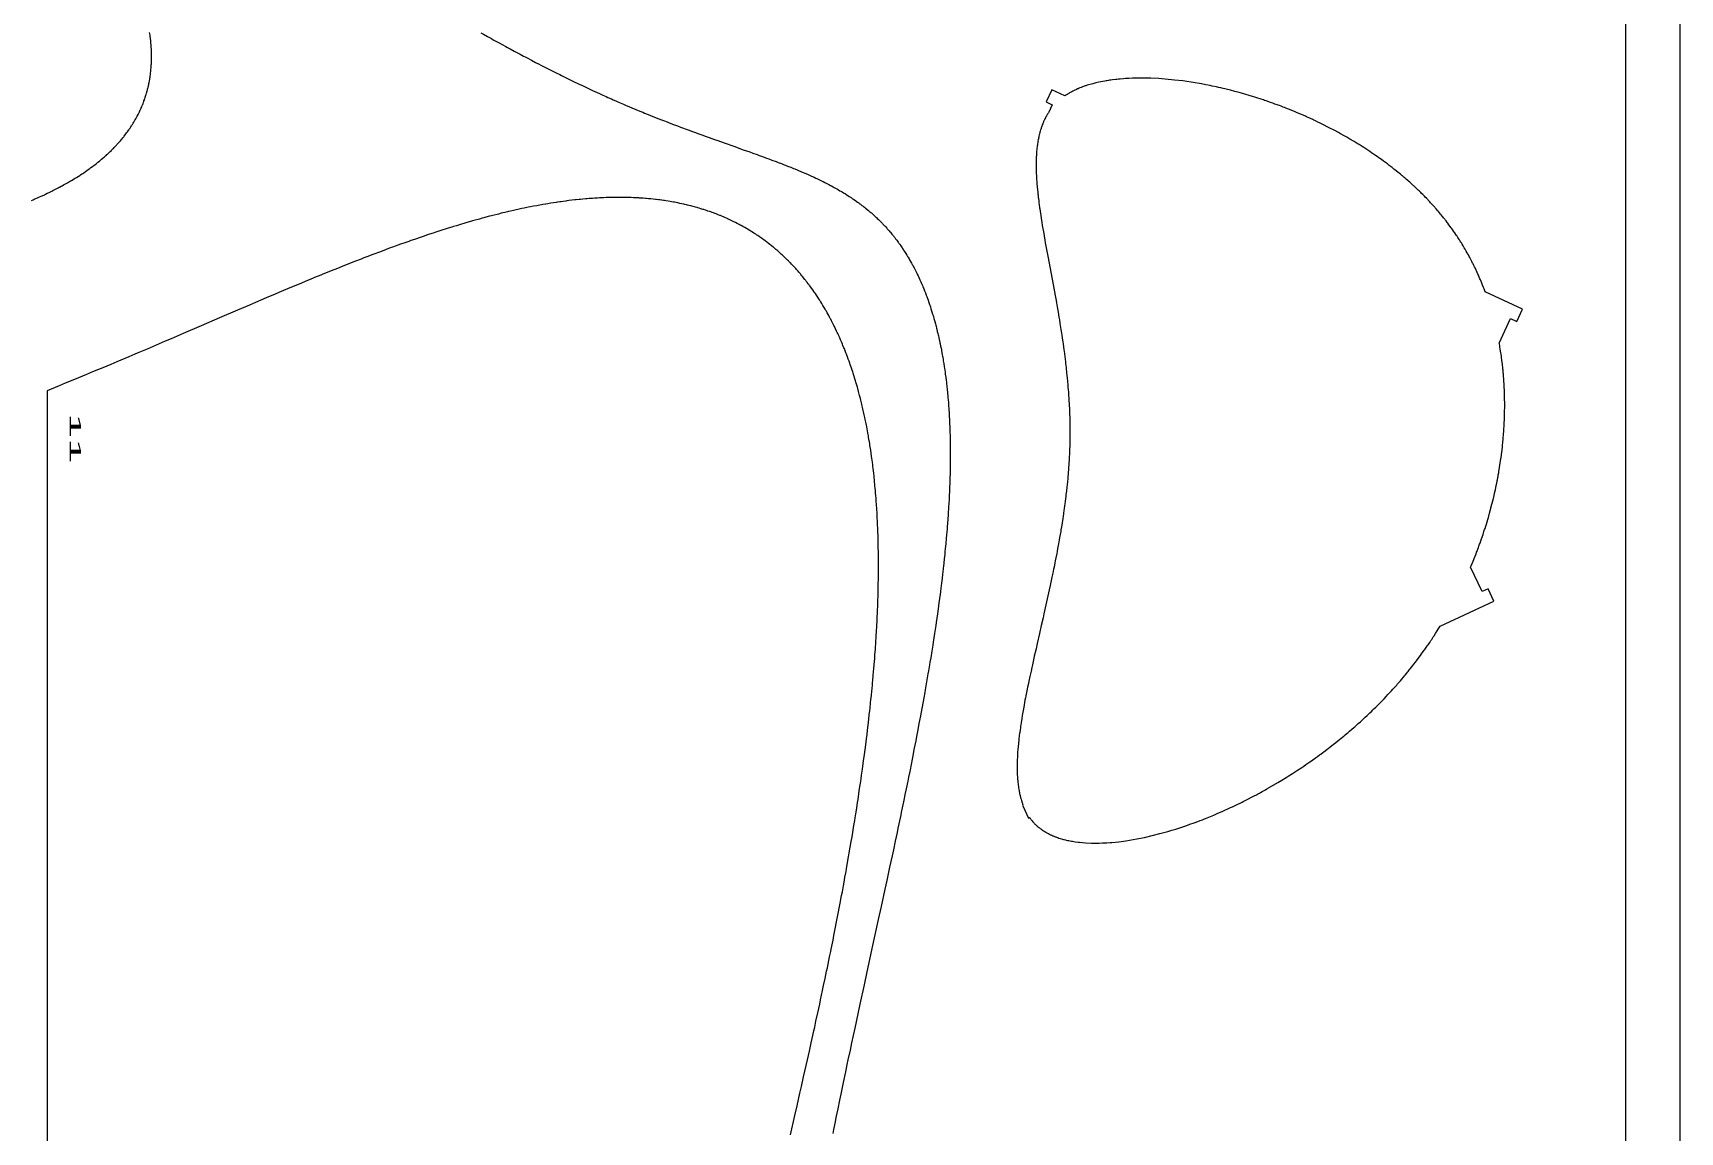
# Model space of a CAD drawing. Header units: metres. Extents: x 392 to 517, y -2 to 248.
# Drawn here: x 444.3 to 517.3, y 65.1 to 113.8 of the extents above; entities that cross this region are included whole.
import ezdxf

# ---------------------------------------------------------------- set-up
doc = ezdxf.new("R2010")
doc.units = ezdxf.units.M
doc.header["$MEASUREMENT"] = 0
doc.layers.add('1', color=7, linetype='Continuous', lineweight=0)
doc.styles.add('Style-ENGINEERING', font='ENGINEERING.shx')

msp = doc.modelspace()

# ---------------------------------------------------------------- linework, layer by layer
at = {"flags": 128}
for points in [[(517.347254, -2.443354), (517.347254, 247.556646), (392.347254, 247.556646), (392.347254, -2.443354), (517.347254, -2.443354)], [(514.944788, 41.803767), (514.93824, 125.144172)], [(444.214327, 106.385251), (444.293292, 106.418874), (444.332728, 106.435834), (444.437735, 106.481553), (444.490152, 106.504686), (444.568668, 106.539732), (444.64705, 106.575203), (444.686189, 106.593099), (444.790392, 106.64136), (444.8424, 106.665788), (444.920291, 106.702809), (444.998035, 106.740293), (445.036852, 106.759211), (445.118673, 106.799544), (445.15952, 106.819913), (445.220708, 106.850725), (445.312302, 106.897535), (445.403666, 106.94507), (445.44926, 106.969116), (445.46005, 106.974838), (445.540835, 107.018079), (445.581091, 107.039892), (445.641302, 107.072856), (445.731222, 107.122858), (445.820658, 107.173541), (445.865191, 107.199143), (445.953883, 107.250873), (445.99804, 107.277005), (446.064033, 107.316543), (446.129607, 107.356416), (446.162283, 107.376508), (446.211157, 107.406844), (446.284148, 107.452798), (446.35675, 107.499301), (446.392902, 107.522761), (446.456926, 107.564817), (446.488818, 107.586014), (446.536504, 107.618025), (446.607685, 107.666529), (446.678443, 107.715631), (446.713661, 107.740408), (446.776001, 107.784837), (446.80704, 107.807236), (446.853433, 107.841068), (446.922644, 107.892349), (446.991393, 107.944281), (447.025591, 107.970496), (447.086094, 108.017513), (447.116202, 108.041224), (447.161183, 108.077046), (447.228239, 108.131363), (447.29479, 108.186393), (447.327872, 108.21418), (447.386361, 108.264036), (447.415448, 108.289185), (447.458878, 108.327191), (447.502066, 108.36554), (447.523568, 108.384844), (447.566384, 108.423716), (447.587697, 108.443285), (447.619548, 108.472807), (447.661791, 108.512487), (447.682815, 108.532464), (447.714228, 108.562604), (447.761067, 108.608208), (447.769811, 108.616812), (447.823556, 108.670338), (447.850187, 108.697282), (447.889828, 108.737925), (447.9291, 108.778842), (447.948597, 108.799404), (447.987311, 108.840738), (448.006527, 108.86151), (448.035174, 108.892799), (448.073037, 108.934767), (448.091825, 108.955858), (448.119826, 108.987628), (448.161419, 109.035589), (448.194622, 109.074558), (448.211102, 109.094133), (448.235669, 109.12361), (448.272174, 109.168082), (448.308261, 109.212866), (448.326147, 109.235375), (448.3616, 109.280631), (448.379166, 109.303379), (448.405315, 109.337649), (448.435991, 109.378501), (448.451201, 109.399022), (448.473853, 109.429926), (448.507465, 109.476553), (448.540634, 109.523511), (448.557051, 109.547115), (448.589548, 109.594573), (448.605627, 109.618429), (448.629532, 109.654372), (448.659267, 109.699906), (448.673981, 109.722788), (448.695857, 109.757255), (448.728232, 109.809284), (448.760074, 109.86171), (448.775794, 109.888072), (448.806829, 109.9411), (448.822141, 109.967766), (448.844854, 110.007956), (448.874654, 110.061904), (448.889345, 110.089033), (448.91112, 110.129922), (448.943187, 110.191698), (448.948771, 110.202655), (448.975687, 110.256343), (448.993273, 110.29224), (449.004838, 110.316218), (449.027589, 110.364286), (449.04432, 110.400435), (449.055316, 110.424581), (449.07693, 110.472985), (449.087548, 110.497242), (449.108407, 110.545868), (449.128765, 110.594642), (449.142058, 110.62724), (449.150796, 110.649008), (449.167977, 110.692632), (449.187258, 110.742968), (449.199822, 110.77661), (449.20807, 110.799077), (449.224257, 110.8441), (449.236129, 110.877946), (449.243916, 110.900549), (449.259182, 110.945843), (449.266662, 110.968536), (449.281316, 111.014011), (449.295563, 111.059606), (449.304835, 111.090069), (449.322838, 111.151155), (449.332648, 111.18561), (449.339062, 111.208616), (449.351586, 111.254719), (449.357697, 111.277815), (449.369616, 111.324096), (449.381132, 111.370496), (449.388586, 111.401494), (449.40296, 111.46365), (449.408167, 111.487012), (449.41828, 111.533825), (449.427994, 111.580756), (449.434248, 111.612108), (449.446226, 111.674969), (449.454746, 111.722251), (449.460206, 111.753837), (449.470597, 111.817166), (449.475529, 111.848907), (449.484867, 111.912546), (449.493506, 111.97639), (449.498876, 112.019067), (449.502285, 112.04757), (449.508689, 112.104696), (449.50934, 112.110805), (449.512637, 112.142705), (449.518702, 112.206469), (449.524073, 112.270185), (449.527273, 112.312637), (449.529238, 112.340926), (449.532769, 112.397479), (449.535117, 112.440772), (449.536512, 112.469623), (449.538897, 112.527297), (449.539888, 112.556121), (449.541473, 112.613741), (449.542531, 112.671327), (449.542948, 112.709697), (449.543098, 112.73527), (449.543096, 112.786393), (449.542782, 112.829508), (449.542416, 112.858241), (449.541308, 112.915681), (449.540569, 112.944389), (449.538721, 113.00178), (449.536387, 113.059138), (449.534563, 113.097359), (449.53028, 113.173759), (449.527502, 113.216709), (449.525505, 113.245332), (449.525505, 113.245332), (449.521162, 113.302556), (449.518818, 113.331156), (449.513788, 113.388334), (449.508306, 113.445482), (449.504402, 113.483563), (449.496003, 113.559687), (449.490936, 113.602484), (449.487421, 113.631006), (449.480069, 113.688028), (449.476232, 113.716528), (449.468239, 113.773508), (449.459823, 113.830458)], [(464.153507, 113.82545), (464.269195, 113.760092), (464.442976, 113.662412), (464.617059, 113.565164), (464.704213, 113.516702), (464.878749, 113.420103), (464.966131, 113.371966), (465.097346, 113.299966), (465.253082, 113.21495), (465.331041, 113.172572), (465.448093, 113.109169), (465.623928, 113.014432), (465.800074, 112.92014), (465.888264, 112.873162), (466.04033, 112.792519), (466.116451, 112.752323), (466.230743, 112.692187), (466.402431, 112.602342), (466.574423, 112.51293), (466.660534, 112.468388), (466.685547, 112.455477), (466.843763, 112.374107), (466.922936, 112.333579), (467.041779, 112.272986), (467.22023, 112.182544), (467.398909, 112.092646), (467.488334, 112.047903), (467.647455, 111.968703), (467.727085, 111.929268), (467.846617, 111.870326), (468.026113, 111.782388), (468.205852, 111.695029), (468.295812, 111.651569), (468.455896, 111.574673), (468.536011, 111.536403), (468.656279, 111.479222), (468.836894, 111.393964), (469.01777, 111.309332), (469.108308, 111.267253), (469.309744, 111.174325), (469.410589, 111.128164), (469.562019, 111.059313), (469.713646, 110.990935), (469.789535, 110.956927), (469.941467, 110.889278), (470.017511, 110.855639), (470.131674, 110.805417), (470.20023, 110.775421), (470.337469, 110.715735), (470.474878, 110.656457), (470.566577, 110.617163), (470.750199, 110.539108), (470.842121, 110.500345), (471.026182, 110.423342), (471.21053, 110.347026), (471.333586, 110.296525), (471.415692, 110.263023), (471.580068, 110.19641), (471.672624, 110.159167), (471.857937, 110.085162), (472.043511, 110.011784), (472.167369, 109.963206), (472.250004, 109.930968), (472.415417, 109.866842), (472.508546, 109.830971), (472.69498, 109.759651), (472.881638, 109.688871), (473.006198, 109.641972), (473.08929, 109.610831), (473.255593, 109.548836), (473.396032, 109.496816), (473.489716, 109.462277), (473.677219, 109.393517), (473.771034, 109.359289), (473.958781, 109.291116), (474.146671, 109.223286), (474.272003, 109.178239), (474.522819, 109.088505), (474.663979, 109.038213), (474.946426, 108.937933), (475.370278, 108.787947), (475.794107, 108.637906), (476.076497, 108.537488), (476.217604, 108.48707), (476.405626, 108.419559), (476.499574, 108.385656), (476.640407, 108.334586), (476.82799, 108.266035), (476.921687, 108.231534), (477.0621, 108.179469), (477.24904, 108.109392), (477.342379, 108.074041), (477.482205, 108.020583), (477.606297, 107.972596), (477.668268, 107.948424), (477.761125, 107.911931), (477.900173, 107.856626), (478.023514, 107.806858), (478.085089, 107.781746), (478.177324, 107.743776), (478.269399, 107.705428), (478.315375, 107.686107), (478.407197, 107.647159), (478.453042, 107.627527), (478.521724, 107.597877), (478.643561, 107.544539), (478.704348, 107.517558), (478.795357, 107.47668), (478.886153, 107.435295), (478.931468, 107.414406), (479.011888, 107.376938), (479.052029, 107.358041), (479.112152, 107.329484), (479.202131, 107.286162), (479.202131, 107.286162), (479.291856, 107.242238), (479.336621, 107.220043), (479.409426, 107.183531), (479.44576, 107.165113), (479.500174, 107.137277), (479.581593, 107.095046), (479.662763, 107.052224), (479.703252, 107.030585), (479.784034, 106.986841), (479.824324, 106.964732), (479.884632, 106.931263), (479.971972, 106.88197), (480.01544, 106.857064), (480.080383, 106.819374), (480.145011, 106.781279), (480.177205, 106.762079), (480.24135, 106.723366), (480.2733, 106.703852), (480.321068, 106.674381), (480.396168, 106.627315), (480.433538, 106.603551), (480.489365, 106.567614), (480.544916, 106.531323), (480.572586, 106.513042), (480.627715, 106.47621), (480.655172, 106.457657), (480.696223, 106.429654), (480.768798, 106.379353), (480.804889, 106.353951), (480.858778, 106.31553), (480.912367, 106.276724), (480.939047, 106.257176), (480.992179, 106.217784), (481.018629, 106.19794), (481.058158, 106.167988), (481.10478, 106.132197), (481.127998, 106.114181), (481.162706, 106.087008), (481.214504, 106.045907), (481.26598, 106.004395), (481.291597, 105.983483), (481.342585, 105.941346), (481.367957, 105.92012), (481.405859, 105.888082), (481.450538, 105.849801), (481.472779, 105.830534), (481.506015, 105.801475), (481.55559, 105.757526), (481.604825, 105.713142), (481.629315, 105.690787), (481.678038, 105.645747), (481.70227, 105.623061), (481.738457, 105.588825), (481.79502, 105.534428), (481.823119, 105.506995), (481.865039, 105.465553), (481.906684, 105.423758), (481.927402, 105.402727), (481.968631, 105.360398), (481.989141, 105.3391), (482.019775, 105.306985), (482.060376, 105.263851), (482.080571, 105.242149), (482.110732, 105.209426), (482.155676, 105.15996), (482.160413, 105.154696), (482.18245, 105.130082), (482.226163, 105.080629), (482.2694, 105.030876), (482.29796, 104.997542), (482.316884, 104.975246), (482.354452, 104.93048), (482.386359, 104.891923), (482.40748, 104.866125), (482.449363, 104.814302), (482.470126, 104.788279), (482.511297, 104.73601), (482.551998, 104.683446), (482.578872, 104.64824), (482.596673, 104.624698), (482.632002, 104.577441), (482.661529, 104.53739), (482.68107, 104.510601), (482.719812, 104.456807), (482.739013, 104.429804), (482.777079, 104.375587), (482.814701, 104.32109), (482.839536, 104.284605), (482.855984, 104.260213), (482.888622, 104.211268), (482.90683, 104.183642), (482.942923, 104.128186), (482.978587, 104.072461), (483.002128, 104.035164), (483.048648, 103.960216), (483.083051, 103.903701), (483.105757, 103.86588), (483.150624, 103.789895), (483.172787, 103.751733), (483.216577, 103.675072), (483.25966, 103.597969), (483.287995, 103.546323), (483.306714, 103.511785), (483.343745, 103.442455), (483.366901, 103.398408), (483.38222, 103.368969), (483.412575, 103.309912), (483.427612, 103.280296), (483.457407, 103.220888), (483.486832, 103.161249), (483.506245, 103.121362), (483.544588, 103.041283), (483.561899, 103.004551), (483.596123, 102.930838), (483.629821, 102.856794), (483.651998, 102.807251), (483.666654, 102.774141), (483.695663, 102.707732), (483.709322, 102.67605), (483.736329, 102.612609), (483.762926, 102.549065), (483.780433, 102.506647), (483.814913, 102.421679), (483.833425, 102.37526), (483.869831, 102.282271), (483.905429, 102.189084), (483.928718, 102.12685), (483.944051, 102.085313), (483.974257, 102.002127), (483.990982, 101.95527), (484.023867, 101.861416), (484.056008, 101.767379), (484.077029, 101.704587), (484.090864, 101.662683), (484.118112, 101.578769), (484.133193, 101.531508), (484.162834, 101.436856), (484.191788, 101.342035), (484.210714, 101.278729), (484.223166, 101.236484), (484.247678, 101.151898), (484.261239, 101.104262), (484.287875, 101.008872), (484.313873, 100.913324), (484.330856, 100.84954), (484.342024, 100.80698), (484.363995, 100.721769), (484.376142, 100.673785), (484.399984, 100.577708), (484.42323, 100.481484), (484.438402, 100.417254), (484.448373, 100.3744), (484.467974, 100.288606), (484.484163, 100.216132), (484.494779, 100.167772), (484.515594, 100.07095), (484.525793, 100.022488), (484.545782, 99.925463), (484.56523, 99.828305), (484.577898, 99.76346), (484.586213, 99.720198), (484.602532, 99.633597), (484.6204, 99.53605), (484.632027, 99.470949), (484.639652, 99.427517), (484.654603, 99.34058), (484.665557, 99.275314), (484.686804, 99.144618), (484.707182, 99.013709), (484.720293, 98.92632), (484.728824, 98.868009), (484.745392, 98.751266), (484.754704, 98.683473), (484.772676, 98.547726), (484.789792, 98.411767), (484.800733, 98.321012), (484.807822, 98.260458), (484.82151, 98.139227), (484.824569, 98.11131), (484.83288, 98.033769), (484.838272, 97.982086), (484.848703, 97.878747), (484.853743, 97.827091), (484.863479, 97.723804), (484.872759, 97.620551), (484.878698, 97.551734), (484.889987, 97.414144), (484.901316, 97.26561), (484.908379, 97.166624), (484.912875, 97.100649), (484.92136, 96.968737), (484.927288, 96.869835), (484.931036, 96.803915), (484.938046, 96.672112), (484.941312, 96.606229), (484.947373, 96.474496), (484.952815, 96.34281), (484.956106, 96.255044), (484.956106, 96.255044), (484.958151, 96.196545), (484.961892, 96.079572), (484.964689, 95.980902), (484.966374, 95.915136), (484.969316, 95.783636), (484.970576, 95.717901), (484.972681, 95.586462), (484.974239, 95.455065), (484.974979, 95.367488), (484.975342, 95.309114), (484.975756, 95.192388), (484.975788, 95.093924), (484.97565, 95.028293), (484.974994, 94.897059), (484.97448, 94.831457), (484.973081, 94.700278), (484.971196, 94.569136), (484.969675, 94.481728), (484.966006, 94.306957), (484.963582, 94.208676), (484.961823, 94.143165), (484.957969, 94.01217), (484.955875, 93.946684), (484.951358, 93.815737), (484.946408, 93.684823), (484.942871, 93.597564), (484.935239, 93.423088), (484.930623, 93.324969), (484.927419, 93.259566), (484.920709, 93.128783), (484.909903, 92.932662), (484.902213, 92.801951), (484.896874, 92.714826), (484.885696, 92.540614), (484.87912, 92.44264), (484.865356, 92.24674), (484.850791, 92.050898), (484.840645, 91.92037), (484.833691, 91.833365), (484.819335, 91.659388), (484.811, 91.561546), (484.793781, 91.365901), (484.775842, 91.17031), (484.763493, 91.039946), (484.755088, 90.953048), (484.737877, 90.779284), (484.727962, 90.681559), (484.707639, 90.486145), (484.686669, 90.290779), (484.672338, 90.160562), (484.66263, 90.073761), (484.642852, 89.900187), (484.631517, 89.802568), (484.608402, 89.607361), (484.584707, 89.412198), (484.568594, 89.282113), (484.557714, 89.195399), (484.535627, 89.021997), (484.523014, 88.924472), (484.49739, 88.729452), (484.471244, 88.534471), (484.453528, 88.404505), (484.417432, 88.144621), (484.403671, 88.047182), (484.375791, 87.85233), (484.347442, 87.657512), (484.328287, 87.527653), (484.289379, 87.267978), (484.274587, 87.170615), (484.244681, 86.975913), (484.214354, 86.781242), (484.193907, 86.651479), (484.152477, 86.391992), (484.105039, 86.100131), (484.07294, 85.905591), (484.051336, 85.775914), (484.007649, 85.516594), (483.984879, 85.382901), (483.938855, 85.115549), (483.892203, 84.848245), (483.860764, 84.670067), (483.839658, 84.551293), (483.797105, 84.31377), (483.768572, 84.155901), (483.710946, 83.840271), (483.652599, 83.524778), (483.613316, 83.314523), (483.586962, 83.174385), (483.533868, 82.894183), (483.478208, 82.603304), (483.440815, 82.409439), (483.365375, 82.021835), (483.327341, 81.828093), (483.250674, 81.440724), (483.173248, 81.053501), (483.121232, 80.795428), (483.086387, 80.623411), (483.01631, 80.279453), (482.976675, 80.086017), (482.896964, 79.699231), (482.816697, 79.312551), (482.762898, 79.05482), (482.654662, 78.539479), (482.61387, 78.346266), (482.531979, 77.959897), (482.44971, 77.5736), (482.394671, 77.316106), (482.28418, 76.801197), (482.159303, 76.222035), (482.075768, 75.835981), (481.908158, 75.063976), (481.782104, 74.485039), (481.529542, 73.327252), (481.277022, 72.169456), (481.151013, 71.590511), (480.96489, 70.732706), (480.872156, 70.303742), (480.733563, 69.660197), (480.595688, 69.016516), (480.527056, 68.694616), (480.435898, 68.26535), (480.39048, 68.050686), (480.322566, 67.728649), (480.221203, 67.245496), (480.113808, 66.729995), (480.060409, 66.472186), (479.980709, 66.085398), (479.901507, 65.698514), (479.862102, 65.505035), (479.792385, 65.161008), (479.757692, 64.988962)], [(488.208057, 79.537724), (488.192438, 79.530441), (488.446009, 78.986656), (488.490497, 79.007401), (488.512784, 78.976343), (488.524115, 78.960974), (488.541344, 78.93812), (488.56772, 78.904289), (488.594735, 78.871003), (488.608485, 78.854565), (488.63647, 78.8221), (488.650706, 78.806074), (488.672368, 78.782293), (488.701825, 78.751071), (488.716801, 78.735668), (488.739578, 78.712826), (488.762729, 78.690299), (488.774446, 78.679154), (488.794969, 78.660033), (488.808807, 78.647418), (488.83686, 78.622503), (488.851073, 78.610204), (488.879871, 78.585921), (488.909163, 78.562057), (488.928963, 78.546381), (488.969214, 78.515587), (488.984531, 78.504231), (489.015527, 78.481831), (489.047002, 78.459849), (489.068251, 78.445425), (489.111382, 78.417132), (489.14428, 78.396396), (489.166473, 78.382802), (489.211479, 78.356165), (489.23429, 78.343122), (489.280527, 78.317586), (489.327575, 78.292781), (489.424078, 78.245358), (489.442527, 78.236791), (489.479755, 78.219961), (489.517424, 78.20354), (489.542779, 78.192818), (489.59407, 78.171917), (489.633042, 78.156715), (489.659261, 78.146805), (489.712268, 78.127525), (489.739054, 78.118153), (489.793185, 78.099949), (489.848056, 78.082459), (489.959995, 78.04962), (490.002717, 78.038038), (490.031421, 78.030539), (490.089364, 78.016071), (490.118599, 78.009102), (490.177595, 77.995694), (490.237284, 77.982991), (490.358715, 77.959691), (490.389495, 77.954304), (490.451557, 77.944053), (490.51428, 77.9345), (490.641686, 77.917478), (490.706354, 77.910007), (490.837585, 77.897135), (490.971296, 77.887014), (491.245937, 77.874973), (491.298475, 77.873926), (491.33368, 77.873439), (491.404516, 77.872974), (491.440145, 77.872994), (491.511822, 77.873539), (491.58405, 77.874756), (491.730135, 77.8792), (491.76699, 77.880729), (491.841095, 77.884285), (491.915721, 77.888507), (492.066505, 77.898938), (492.14265, 77.905145), (492.29641, 77.919532), (492.452084, 77.93654), (492.768948, 77.978368), (492.930027, 78.003162), (493.257199, 78.060448), (493.590682, 78.12791), (494.274793, 78.292957), (494.624526, 78.390337), (494.801115, 78.442697), (494.978779, 78.497485), (495.067996, 78.525786), (495.42727, 78.644999), (495.608253, 78.708189), (495.790058, 78.77375), (495.881251, 78.807416), (496.064185, 78.876511), (496.155911, 78.911936), (496.247801, 78.947945), (496.293805, 78.966168), (496.663142, 79.11716), (496.848589, 79.196109), (497.034481, 79.277344), (497.127577, 79.318814), (497.314031, 79.403453), (497.407375, 79.446618), (497.500789, 79.490345), (497.54752, 79.512418), (497.734581, 79.602109), (497.828181, 79.647789), (497.92182, 79.694023), (497.968651, 79.717348), (498.062333, 79.764412), (498.109182, 79.78815), (498.179463, 79.824015), (498.366903, 79.921162), (498.460622, 79.970554), (498.554332, 80.020489), (498.601182, 80.045661), (498.694864, 80.096409), (498.741696, 80.121986), (498.811929, 80.160603), (498.90554, 80.212564), (498.952331, 80.238745), (499.022494, 80.278268), (499.127684, 80.338116), (499.501016, 80.556348), (499.687186, 80.668626), (499.87295, 80.782995), (499.965663, 80.84096), (500.150714, 80.958441), (500.243039, 81.017954), (500.33522, 81.077981), (500.381255, 81.108186), (500.565, 81.230282), (500.656624, 81.292093), (500.748074, 81.354409), (500.793731, 81.385756), (500.884906, 81.448828), (500.930421, 81.480552), (500.998602, 81.528373), (501.179858, 81.65727), (501.270166, 81.722464), (501.360253, 81.788153), (501.405211, 81.821183), (501.494951, 81.887612), (501.539732, 81.921011), (501.606789, 81.971339), (501.695981, 82.038871), (501.740482, 82.07282), (501.807111, 82.123971), (501.906775, 82.20121), (502.083101, 82.340034), (502.170838, 82.410168), (502.258283, 82.48078), (502.301893, 82.516266), (502.388885, 82.587594), (502.432265, 82.623436), (502.497188, 82.677422), (502.583472, 82.749816), (502.626492, 82.78619), (502.690867, 82.840972), (502.787076, 82.923639), (502.872231, 82.997618), (502.914678, 83.034782), (502.978183, 83.090746), (503.07306, 83.175182), (503.167475, 83.260203), (503.214505, 83.302932), (503.380745, 83.456032), (503.463281, 83.533268), (503.545417, 83.610958), (503.586334, 83.649973), (503.667858, 83.728342), (503.708465, 83.767696), (503.769178, 83.826937), (503.849755, 83.906318), (503.889882, 83.946176), (503.949868, 84.006173), (504.039381, 84.096637), (504.118471, 84.17752), (504.157846, 84.218128), (504.216692, 84.279245), (504.30447, 84.371385), (504.39165, 84.46408), (504.435013, 84.510634), (504.511723, 84.593737), (504.549894, 84.635451), (504.606918, 84.698225), (504.691926, 84.792841), (504.776292, 84.888001), (504.81823, 84.935784), (504.901612, 85.031756), (504.943054, 85.079944), (505.0049, 85.152477), (505.074444, 85.234943), (505.120534, 85.290132), (505.151139, 85.327019), (505.212058, 85.401016), (505.257491, 85.456708), (505.287658, 85.493928), (505.347698, 85.568587), (505.377571, 85.606025), (505.377571, 85.606025), (505.437025, 85.681118), (505.496085, 85.756496), (505.535241, 85.806906), (505.613026, 85.9081), (505.656472, 85.965239), (505.685313, 86.003417), (505.742698, 86.079981), (505.771242, 86.118364), (505.828032, 86.195334), (505.884425, 86.272571), (505.921799, 86.32421), (505.996016, 86.427838), (506.023664, 86.466818), (506.078661, 86.544971), (506.133257, 86.62338), (506.169432, 86.675793), (506.241245, 86.780954), (506.294636, 86.860113), (506.330006, 86.913022), (506.400207, 87.019164), (506.435037, 87.072395), (506.504158, 87.179173), (506.572557, 87.286368), (506.617754, 87.358059), (506.647707, 87.405954), (506.707181, 87.501981), (509.090395, 88.613291), (508.836824, 89.157076), (508.564932, 89.03029), (508.05779, 90.11786), (508.080303, 90.171054), (508.124844, 90.277598), (508.168736, 90.384345), (508.197636, 90.45562), (508.216742, 90.503185), (508.254567, 90.598428), (508.296504, 90.705754), (508.324099, 90.777407), (508.342334, 90.82522), (508.378415, 90.920951), (508.405135, 90.99284), (508.422786, 91.040807), (508.457698, 91.136842), (508.474958, 91.184908), (508.509088, 91.281135), (508.542696, 91.377485), (508.60834, 91.570545), (508.632416, 91.643062), (508.648302, 91.69144), (508.679679, 91.78828), (508.69517, 91.836739), (508.725756, 91.933736), (508.755813, 92.030833), (508.814338, 92.225316), (508.842804, 92.322694), (508.898138, 92.517708), (509.002389, 92.908667), (509.051292, 93.104556), (509.098036, 93.300681), (509.120596, 93.398824), (509.142614, 93.497015), (509.153419, 93.546128), (509.195279, 93.742684), (509.215391, 93.841019), (509.234957, 93.939387), (509.244534, 93.988582), (509.263278, 94.086993), (509.272445, 94.136208), (509.285936, 94.210041), (509.303444, 94.308502), (509.311992, 94.357739), (509.324554, 94.431602), (509.342816, 94.542408), (509.373552, 94.739421), (509.388088, 94.837931), (509.402068, 94.936439), (509.408849, 94.985692), (509.421994, 95.084191), (509.428357, 95.133436), (509.437639, 95.207299), (509.449527, 95.305769), (509.455261, 95.354998), (509.463598, 95.428831), (509.475513, 95.539556), (509.485506, 95.637951), (509.490291, 95.687137), (509.497205, 95.760901), (509.50698, 95.871511), (509.516039, 95.982073), (509.5203, 96.037333), (509.527432, 96.13554), (509.530785, 96.184626), (509.535548, 96.258232), (509.542092, 96.368585), (509.547915, 96.478867), (509.550555, 96.53398), (509.555292, 96.644148), (509.55739, 96.6992), (509.560195, 96.78174), (509.565212, 96.977184), (509.566857, 97.074792), (509.567925, 97.172319), (509.568242, 97.221051), (509.568444, 97.31845), (509.568327, 97.367117), (509.567881, 97.440074), (509.566778, 97.537267), (509.566008, 97.585827), (509.564582, 97.658622), (509.561827, 97.767705), (509.558759, 97.864557), (509.557006, 97.912942), (509.554102, 97.985467), (509.549129, 98.094136), (509.543414, 98.202656), (509.540277, 98.25686), (509.534242, 98.353124), (509.531004, 98.401209), (509.52587, 98.473277), (509.517546, 98.581239), (509.508475, 98.689032), (509.503658, 98.742863), (509.493462, 98.85039), (509.488082, 98.904086), (509.47966, 98.984542), (509.46913, 99.07976), (509.463641, 99.127312), (509.455128, 99.198567), (509.44173, 99.305284), (509.427574, 99.411797), (509.420212, 99.464976), (509.404919, 99.571175), (509.396987, 99.624193), (509.384733, 99.703619), (509.367728, 99.809324), (509.358939, 99.862092), (509.345397, 99.941136), (509.331425, 100.020049), (509.324278, 100.059456), (509.83142, 101.147025), (510.103312, 101.02024), (510.356883, 101.564024), (508.702272, 102.335582), (508.65364, 102.464184), (508.628811, 102.528258), (508.590928, 102.62408), (508.552274, 102.719551), (508.532658, 102.767155), (508.492846, 102.862092), (508.47265, 102.909426), (508.441994, 102.980256), (508.40044, 103.074373), (508.379373, 103.121292), (508.347407, 103.191495), (508.315003, 103.261486), (508.298638, 103.296401), (508.254459, 103.389243), (508.232078, 103.435519), (508.198139, 103.50475), (508.163761, 103.573759), (508.146406, 103.60818), (508.111367, 103.676853), (508.093682, 103.711105), (508.066948, 103.762376), (508.018806, 103.853206), (507.994441, 103.898467), (507.957523, 103.966164), (507.920162, 104.033626), (507.901315, 104.067269), (507.863288, 104.134375), (507.844108, 104.167839), (507.815129, 104.217921), (507.776101, 104.284485), (507.75642, 104.317676), (507.726688, 104.367347), (507.681621, 104.441593), (507.645612, 104.500034), (507.627475, 104.529181), (507.600103, 104.572807), (507.558673, 104.638036), (507.516793, 104.70301), (507.495685, 104.735401), (507.453132, 104.79999), (507.431686, 104.832186), (507.399307, 104.88036), (507.355741, 104.944361), (507.333788, 104.976263), (507.300648, 105.023991), (507.250461, 105.095302), (507.20537, 105.158405), (507.182655, 105.189854), (507.148369, 105.236902), (507.096463, 105.307184), (507.043981, 105.377118), (507.017525, 105.411953), (506.96528, 105.479941), (506.930145, 105.525078), (506.906587, 105.555086), (506.906587, 105.555086), (506.859151, 105.6149), (506.823296, 105.659585), (506.79926, 105.689291), (506.750873, 105.748501), (506.726523, 105.778005), (506.677513, 105.836812), (506.628091, 105.895349), (506.594917, 105.934224), (506.528028, 106.011614), (506.490089, 106.054935), (506.464672, 106.083731), (506.41354, 106.141121), (506.387827, 106.169714), (506.336108, 106.226696), (506.284001, 106.283408), (506.249049, 106.321065), (506.178638, 106.396016), (506.15206, 106.423999), (506.098624, 106.479759), (506.044816, 106.535246), (506.00874, 106.572086), (505.936099, 106.645403), (505.881197, 106.700071), (505.844396, 106.736364), (505.770322, 106.808586), (505.733051, 106.844515), (505.658045, 106.916005), (505.582428, 106.987007), (505.429395, 107.127544), (505.385929, 107.166716), (505.35685, 107.192745), (505.298447, 107.244596), (505.269126, 107.270417), (505.210242, 107.321853), (505.151042, 107.373012), (505.111402, 107.406964), (505.031708, 107.474498), (505.001682, 107.499695), (504.941403, 107.549883), (504.880823, 107.599792), (504.840272, 107.63291), (504.758776, 107.698775), (504.697316, 107.747849), (504.656183, 107.780409), (504.57354, 107.845157), (504.532032, 107.877344), (504.448647, 107.941346), (504.364778, 108.004849), (504.19562, 108.130358), (504.099658, 108.200077), (504.035366, 108.246204), (503.992367, 108.276799), (503.906038, 108.337611), (503.841009, 108.382891), (503.797523, 108.41292), (503.710237, 108.472601), (503.666439, 108.502253), (503.578538, 108.561177), (503.490237, 108.619596), (503.31247, 108.734917), (503.245418, 108.77764), (503.200601, 108.805963), (503.110695, 108.862228), (503.065608, 108.89017), (502.975172, 108.945672), (502.884393, 109.000665), (502.701837, 109.109118), (502.655997, 109.135912), (502.564082, 109.189116), (502.471861, 109.241807), (502.286536, 109.34565), (502.193449, 109.396799), (502.006465, 109.497553), (501.81846, 109.59624), (501.439649, 109.787395), (501.386103, 109.81361), (501.278821, 109.865544), (501.171298, 109.916818), (501.099487, 109.950633), (501.051558, 109.973014), (500.955572, 110.017382), (500.847393, 110.06667), (500.775165, 110.09916), (500.726966, 110.120656), (500.630463, 110.163254), (500.557996, 110.194857), (500.509645, 110.215761), (500.41285, 110.257175), (500.364408, 110.277683), (500.267441, 110.318305), (500.170371, 110.358399), (499.975953, 110.436997), (499.866451, 110.480277), (499.7934, 110.508756), (499.744679, 110.527576), (499.647194, 110.564818), (499.574047, 110.592399), (499.525269, 110.61062), (499.427683, 110.646662), (499.378877, 110.664483), (499.281247, 110.699723), (499.183597, 110.734428), (498.988273, 110.80223), (498.915029, 110.827102), (498.866204, 110.843516), (498.768566, 110.875939), (498.719756, 110.891949), (498.622158, 110.923564), (498.524597, 110.954639), (498.329621, 111.015169), (498.280913, 111.029963), (498.183549, 111.059144), (498.086259, 111.087783), (497.891937, 111.143431), (497.794922, 111.170438), (497.601224, 111.222816), (497.408026, 111.273008), (497.023395, 111.366812), (496.975502, 111.377919), (496.879852, 111.39972), (496.784389, 111.420969), (496.594059, 111.461811), (496.499208, 111.481402), (496.310179, 111.518921), (496.1221, 111.554217), (495.74906, 111.618125), (495.656498, 111.632704), (495.472272, 111.660183), (495.289296, 111.685417), (494.927365, 111.729125), (494.221455, 111.789364), (493.878545, 111.805809), (493.543043, 111.813082), (493.378237, 111.813265), (493.054851, 111.8067), (492.896404, 111.799941), (492.740209, 111.790857), (492.662978, 111.785442), (492.510288, 111.772861), (492.434847, 111.765695), (492.360019, 111.757943), (492.322837, 111.753847), (492.175687, 111.735999), (492.103071, 111.726193), (492.031106, 111.7158), (491.995371, 111.710383), (491.924398, 111.699106), (491.889163, 111.693247), (491.836628, 111.684181), (491.563007, 111.630213), (491.430457, 111.599672), (491.300837, 111.566753), (491.237146, 111.5494), (491.112045, 111.512904), (491.050651, 111.493759), (490.99004, 111.474016), (490.96003, 111.46392), (490.84199, 111.422036), (490.784183, 111.400193), (490.727196, 111.377748), (490.699012, 111.3663), (490.643271, 111.342952), (490.615715, 111.331052), (490.574778, 111.312919), (490.467962, 111.262903), (490.415852, 111.236987), (490.364619, 111.210465), (490.339333, 111.196977), (490.28943, 111.169545), (490.264814, 111.155602), (490.228313, 111.134401), (490.180441, 111.105601), (490.156847, 111.090973), (490.121889, 111.068745), (490.087451, 111.046174), (490.070429, 111.03476), (490.060816, 111.028236), (489.477397, 111.300289), (489.223826, 110.756504), (489.495718, 110.629719), (489.345468, 110.307507), (489.324396, 110.275185), (489.310603, 110.253457), (489.30152, 110.238892), (489.283623, 110.209571), (489.270434, 110.187413), (489.261752, 110.172562), (489.244654, 110.142671), (489.236238, 110.127631), (489.219667, 110.097361), (489.203444, 110.066841), (489.192822, 110.046355), (489.172035, 110.005051), (489.160611, 109.981623), (489.153101, 109.965927), (489.138334, 109.934349), (489.131078, 109.918467), (489.116816, 109.886519), (489.116816, 109.886519), (489.102888, 109.854325), (489.093787, 109.832727), (489.076024, 109.789204), (489.056735, 109.739725), (489.04428, 109.706435), (489.036156, 109.684108), (489.020334, 109.639134), (489.008837, 109.605123), (489.001348, 109.582317), (488.986787, 109.536386), (488.979713, 109.513262), (488.965978, 109.466699), (488.952787, 109.419717), (488.928015, 109.324503), (488.921431, 109.297426), (488.90876, 109.24288), (488.896747, 109.187814), (488.8891, 109.150817), (488.884162, 109.126024), (488.874664, 109.076136), (488.86458, 109.019528), (488.858206, 108.981507), (488.854111, 108.956035), (488.846286, 108.90479), (488.840737, 108.866096), (488.837187, 108.840176), (488.830445, 108.788039), (488.827252, 108.761823), (488.821218, 108.709097), (488.815648, 108.655981), (488.805882, 108.548583), (488.801181, 108.487494), (488.798359, 108.446499), (488.796615, 108.41905), (488.793454, 108.363866), (488.791367, 108.322229), (488.790109, 108.294353), (488.787912, 108.23832), (488.786971, 108.210163), (488.785401, 108.153568), (488.784243, 108.096602), (488.783143, 107.981563), (488.783141, 107.938045), (488.783797, 107.850394), (488.785319, 107.76193), (488.786805, 107.702504), (488.790887, 107.582584), (488.794899, 107.491716), (488.798015, 107.430698), (488.805288, 107.307619), (488.809433, 107.245561), (488.818715, 107.120418), (488.829284, 106.993917), (488.854119, 106.736906), (488.861956, 106.66367), (488.867381, 106.614617), (488.878703, 106.515965), (488.884595, 106.466366), (488.896832, 106.36663), (488.909656, 106.26618), (488.918523, 106.19882), (488.936996, 106.063162), (488.944171, 106.011971), (488.958913, 105.90907), (488.974164, 105.805484), (488.984605, 105.736048), (489.00612, 105.596279), (489.02279, 105.490673), (489.034148, 105.419901), (489.057426, 105.277486), (489.069336, 105.205845), (489.093673, 105.061707), (489.118662, 104.91644), (489.135664, 104.818975), (489.170434, 104.622578), (489.190411, 104.511255), (489.231185, 104.286805), (489.272935, 104.059992), (489.301242, 103.907495), (489.358801, 103.599477), (489.476538, 102.971766), (489.536047, 102.652312), (489.595537, 102.329287), (489.625171, 102.166473), (489.664473, 101.94807), (489.684007, 101.838315), (489.713126, 101.673002), (489.741989, 101.506886), (489.756312, 101.423531), (489.794104, 101.200304), (489.812758, 101.088181), (489.840399, 100.919373), (489.867597, 100.749829), (489.881017, 100.664786), (489.907472, 100.494168), (489.920497, 100.408596), (489.939767, 100.279915), (489.964931, 100.107747), (489.977275, 100.021413), (489.99548, 99.891605), (490.013294, 99.761435), (490.022049, 99.696215), (490.052319, 99.463612), (490.06693, 99.346903), (490.081174, 99.229928), (490.088155, 99.171342), (490.101826, 99.053977), (490.108514, 98.995198), (490.118356, 98.906912), (490.131116, 98.788979), (490.137337, 98.72992), (490.146467, 98.641219), (490.159695, 98.507915), (490.170971, 98.389173), (490.176434, 98.329716), (490.184407, 98.240423), (490.195857, 98.106248), (490.206678, 97.971796), (490.211848, 97.904468), (490.220632, 97.784608), (490.224827, 97.7246), (490.230867, 97.634493), (490.239352, 97.499119), (490.247128, 97.363496), (490.250746, 97.295593), (490.257428, 97.159608), (490.260489, 97.091528), (490.264723, 96.9893), (490.269177, 96.867977), (490.271171, 96.80725), (490.273866, 96.716079), (490.277233, 96.579147), (490.279774, 96.442008), (490.280729, 96.373363), (490.281997, 96.235927), (490.282306, 96.167137), (490.282357, 96.063864), (490.281981, 95.97198), (490.281642, 95.926008), (490.280945, 95.857013), (490.279467, 95.75344), (490.277465, 95.649772), (490.276265, 95.597904), (490.274223, 95.520342), (490.272697, 95.468606), (490.269254, 95.365072), (490.267338, 95.313275), (490.263125, 95.209622), (490.258406, 95.105895), (490.254984, 95.036704), (490.247484, 94.898235), (490.244449, 94.846281), (490.238021, 94.742327), (490.23112, 94.638319), (490.22626, 94.568951), (490.215929, 94.430154), (490.207653, 94.326006), (490.201889, 94.256552), (490.189778, 94.117599), (490.183434, 94.048102), (490.170184, 93.909074), (490.156195, 93.770008), (490.146467, 93.677282), (490.12607, 93.491804), (490.107907, 93.335295), (490.095328, 93.230958), (490.086736, 93.161403), (490.06907, 93.022307), (490.055405, 92.918002), (490.046102, 92.848476), (490.027042, 92.709453), (490.017289, 92.63996), (489.997347, 92.501015), (489.976838, 92.362134), (489.962859, 92.269587), (489.934189, 92.084605), (489.917657, 91.980624), (489.906478, 91.911335), (489.883751, 91.772839), (489.872207, 91.703634), (489.848771, 91.565316), (489.824882, 91.427131), (489.808713, 91.335086), (489.775816, 91.151196), (489.763294, 91.082311), (489.737956, 90.944666), (489.712243, 90.807199), (489.694901, 90.715657), (489.659758, 90.532836), (489.63302, 90.39596), (489.615022, 90.30483), (489.578636, 90.122871), (489.560259, 90.032049), (489.523158, 89.850732), (489.48563, 89.669873), (489.409456, 89.309624), (489.366049, 89.107902), (489.336924, 88.97381), (489.336924, 88.97381), (489.278303, 88.706604), (489.24884, 88.573511), (489.189694, 88.308393), (489.130368, 88.044767), (489.090785, 87.869885), (489.011721, 87.522314), (488.933061, 87.177825), (488.829366, 86.723629), (488.77824, 86.498854), (488.702722, 86.164754), (488.665577, 85.999134), (488.616778, 85.779842), (488.592716, 85.670871), (488.557081, 85.508276), (488.504734, 85.266372), (488.459416, 85.053407), (488.437215, 84.94767), (488.404522, 84.790016), (488.372593, 84.633526), (488.356928, 84.555724), (488.326221, 84.401024), (488.31119, 84.324131), (488.289059, 84.209371), (488.250997, 84.0071), (488.232606, 83.906817), (488.205853, 83.757479), (488.180136, 83.609465), (488.167679, 83.535962), (488.143591, 83.38998), (488.13197, 83.317506), (488.115083, 83.20945), (488.100632, 83.114067), (488.093608, 83.066614), (488.083329, 82.995733), (488.068495, 82.890093), (488.05438, 82.785278), (488.047597, 82.733183), (488.035998, 82.64109), (488.030423, 82.595294), (488.022345, 82.526917), (488.010878, 82.42507), (488.000205, 82.324093), (487.995172, 82.273934), (487.985723, 82.174282), (487.981311, 82.124791), (487.97509, 82.050977), (487.962287, 81.878059), (487.956932, 81.792694), (487.952292, 81.708068), (487.950243, 81.666034), (487.946695, 81.582529), (487.945199, 81.54106), (487.943308, 81.479212), (487.94145, 81.397419), (487.940809, 81.356812), (487.940213, 81.296265), (487.940058, 81.236157), (487.940148, 81.206269), (487.940938, 81.12711), (487.941637, 81.087829), (487.943068, 81.029283), (487.944963, 80.971189), (487.946087, 80.942313), (487.948688, 80.884903), (487.950167, 80.856371), (487.952611, 80.81379), (487.957628, 80.738734), (487.960463, 80.701518), (487.965126, 80.646085), (487.970287, 80.591125), (487.973056, 80.563823), (487.978975, 80.509578), (487.982125, 80.482636), (487.987091, 80.442448), (487.994166, 80.389288), (487.997899, 80.36289), (488.003745, 80.323523), (488.013071, 80.26499), (488.025, 80.196427), (488.031325, 80.162478), (488.041265, 80.11197), (488.051755, 80.061966), (488.057208, 80.037153), (488.068531, 79.987909), (488.074403, 79.963478), (488.083475, 79.927071), (488.096069, 79.878979), (488.102581, 79.855127), (488.112618, 79.819592), (488.128286, 79.76684), (488.142834, 79.720505), (488.150329, 79.697535), (488.16185, 79.663329), (488.173706, 79.629421), (488.179761, 79.612579), (488.192124, 79.579122), (488.198433, 79.562506), (488.208057, 79.537724)], [(477.883561, 64.93501), (478.079839, 65.78886), (478.177629, 66.215853), (478.307544, 66.785266), (478.372266, 67.070018), (478.469012, 67.497211), (478.58309, 68.003625), (478.639869, 68.256882), (478.724685, 68.636836), (478.809049, 69.016876), (478.851052, 69.20693), (478.925413, 69.544864), (478.962439, 69.713861), (479.017778, 69.967394), (479.100318, 70.347784), (479.182271, 70.728287), (479.223018, 70.918582), (479.312996, 71.34157), (479.357681, 71.553123), (479.424314, 71.870527), (479.490459, 72.188025), (479.523344, 72.346809), (479.588728, 72.664453), (479.621223, 72.823313), (479.669714, 73.061651), (479.691434, 73.168922), (479.7455, 73.43736), (479.772381, 73.571602), (479.812508, 73.772991), (479.872253, 74.075138), (479.931452, 74.377364), (479.960842, 74.528506), (480.019195, 74.830853), (480.048154, 74.982057), (480.091316, 75.208903), (480.155301, 75.548598), (480.187003, 75.718487), (480.234187, 75.973374), (480.280918, 76.228325), (480.304112, 76.355826), (480.350149, 76.610876), (480.37299, 76.738427), (480.407027, 76.929785), (480.46686, 77.270073), (480.496446, 77.440265), (480.540402, 77.695613), (480.583843, 77.951034), (480.605367, 78.078773), (480.648016, 78.334308), (480.669138, 78.462104), (480.700566, 78.653835), (480.737411, 78.881129), (480.755667, 78.9948), (480.78284, 79.165336), (480.823119, 79.421209), (480.862811, 79.677166), (480.882433, 79.805176), (480.921223, 80.061262), (480.940387, 80.189338), (480.968842, 80.381494), (481.002107, 80.609299), (481.018549, 80.723229), (481.042972, 80.894158), (481.079058, 81.150631), (481.114471, 81.407199), (481.131922, 81.53552), (481.166302, 81.792236), (481.183228, 81.920631), (481.208282, 82.113273), (481.241054, 82.370218), (481.257163, 82.498731), (481.280976, 82.691549), (481.304362, 82.884429), (481.315892, 82.980892), (481.346102, 83.238204), (481.346102, 83.238204), (481.36091, 83.366902), (481.382743, 83.560004), (481.404116, 83.753171), (481.414628, 83.84978), (481.442079, 84.107485), (481.455484, 84.236384), (481.475184, 84.42979), (481.494386, 84.623268), (481.503799, 84.720033), (481.520216, 84.892106), (481.528272, 84.978165), (481.540161, 85.10728), (481.557554, 85.301016), (481.574408, 85.494829), (481.58263, 85.591765), (481.600695, 85.810841), (481.609458, 85.920417), (481.62226, 86.084831), (481.634647, 86.249304), (481.640682, 86.331563), (481.652432, 86.496127), (481.658146, 86.578431), (481.666512, 86.701918), (481.677282, 86.866621), (481.682499, 86.948996), (481.690115, 87.072589), (481.701059, 87.258047), (481.702624, 87.285416), (481.712609, 87.465615), (481.71739, 87.555707), (481.724292, 87.690833), (481.734036, 87.8935), (481.743035, 88.096139), (481.747252, 88.197447), (481.755111, 88.400043), (481.758751, 88.501329), (481.763844, 88.653245), (481.769097, 88.826072), (481.771504, 88.912477), (481.774839, 89.042074), (481.77921, 89.236446), (481.782814, 89.430789), (481.784324, 89.527949), (481.786523, 89.700661), (481.787386, 89.787007), (481.788381, 89.916516), (481.789194, 90.110754), (481.789177, 90.304961), (481.788854, 90.402052), (481.787752, 90.574639), (481.786945, 90.660923), (481.785411, 90.790337), (481.782374, 90.98443), (481.77985, 91.113806), (481.778437, 91.178489), (481.776127, 91.275505), (481.771448, 91.447958), (481.768831, 91.534174), (481.764553, 91.663484), (481.759849, 91.792778), (481.757336, 91.857419), (481.751981, 91.986689), (481.749139, 92.051318), (481.744668, 92.148253), (481.736097, 92.320559), (481.731509, 92.4067), (481.724243, 92.535898), (481.716511, 92.665079), (481.712468, 92.729662), (481.704025, 92.858816), (481.699623, 92.923385), (481.692793, 93.020232), (481.679969, 93.192378), (481.673225, 93.278438), (481.662688, 93.407512), (481.651639, 93.536568), (481.645921, 93.601088), (481.634092, 93.730114), (481.627979, 93.79462), (481.61856, 93.891369), (481.607003, 94.006019), (481.601063, 94.063338), (481.591949, 94.149309), (481.577814, 94.278248), (481.563115, 94.407166), (481.555551, 94.471617), (481.539988, 94.600503), (481.531987, 94.664937), (481.51971, 94.761578), (481.50377, 94.883257), (481.495598, 94.944088), (481.483085, 95.035326), (481.463731, 95.17216), (481.443667, 95.308968), (481.433364, 95.377362), (481.412211, 95.514129), (481.401357, 95.582502), (481.384726, 95.685048), (481.380253, 95.712187), (481.362905, 95.815753), (481.354073, 95.86749), (481.340624, 95.945038), (481.319996, 96.061228), (481.298817, 96.177259), (481.288019, 96.235214), (481.266001, 96.351003), (481.254779, 96.408835), (481.237678, 96.495507), (481.214823, 96.608714), (481.203185, 96.665257), (481.185463, 96.749994), (481.158276, 96.876926), (481.130355, 97.003646), (481.116116, 97.066926), (481.087074, 97.193322), (481.072269, 97.256439), (481.049702, 97.351009), (481.022391, 97.46293), (481.008504, 97.518823), (480.98738, 97.602578), (480.955028, 97.728019), (480.921864, 97.853225), (480.904974, 97.915739), (480.87057, 98.040587), (480.853052, 98.10292), (480.826377, 98.196304), (480.802261, 98.279195), (480.790058, 98.320599), (480.771573, 98.382653), (480.743431, 98.475613), (480.714788, 98.568429), (480.700276, 98.614783), (480.665368, 98.724509), (480.647642, 98.779294), (480.620708, 98.861372), (480.593356, 98.943329), (480.579522, 98.984261), (480.551534, 99.066035), (480.537379, 99.106875), (480.515943, 99.168076), (480.486981, 99.249568), (480.472334, 99.290266), (480.450156, 99.351254), (480.416417, 99.442598), (480.385945, 99.523654), (480.370538, 99.564132), (480.34721, 99.624788), (480.311725, 99.715628), (480.275643, 99.806296), (480.257375, 99.851564), (480.214155, 99.957018), (480.192228, 100.009653), (480.158938, 100.088491), (480.125162, 100.167189), (480.108089, 100.206485), (480.073572, 100.28497), (480.056126, 100.324158), (480.02972, 100.382873), (480.024024, 100.395443), (479.98395, 100.482973), (479.963701, 100.526601), (479.933061, 100.59187), (479.886496, 100.689382), (479.839198, 100.786419), (479.815272, 100.834758), (479.766862, 100.931076), (479.742376, 100.979052), (479.705293, 101.050788), (479.669513, 101.118975), (479.651476, 101.152973), (479.624236, 101.20385), (479.582958, 101.279896), (479.541174, 101.355615), (479.520091, 101.39335), (479.47754, 101.468573), (479.456071, 101.506058), (479.423625, 101.56213), (479.379905, 101.636595), (479.357848, 101.673701), (479.324515, 101.729198), (479.273953, 101.812081), (479.228439, 101.885385), (479.205479, 101.921905), (479.170783, 101.976521), (479.118161, 102.058069), (479.064837, 102.139164), (479.03791, 102.17954), (478.9896, 102.251035), (478.965233, 102.286644), (478.928413, 102.339885), (478.872578, 102.419354), (478.816008, 102.498348), (478.787445, 102.537665), (478.736205, 102.607263), (478.710362, 102.641917), (478.671317, 102.693718), (478.631932, 102.745298), (478.612112, 102.771006), (478.612112, 102.771006), (478.572214, 102.822255), (478.552136, 102.847795), (478.521856, 102.886001), (478.464125, 102.957821), (478.434995, 102.99356), (478.390966, 103.046952), (478.346534, 103.100083), (478.324166, 103.12655), (478.279123, 103.179285), (478.256447, 103.205553), (478.22224, 103.24483), (478.176267, 103.296963), (478.153124, 103.322927), (478.118211, 103.361746), (478.065397, 103.419686), (478.005393, 103.484386), (477.97521, 103.516486), (477.929709, 103.564326), (477.883936, 103.611792), (477.860948, 103.635385), (477.814766, 103.682289), (477.791573, 103.705601), (477.756656, 103.740394), (477.709862, 103.786456), (477.686362, 103.809347), (477.650985, 103.843507), (477.597632, 103.894351), (477.549916, 103.939148), (477.525956, 103.961405), (477.489888, 103.994616), (477.435497, 104.044035), (477.38076, 104.092979), (477.353262, 104.117272), (477.304162, 104.160166), (477.27951, 104.181472), (477.242403, 104.213255), (477.186453, 104.260531), (477.130156, 104.307331), (477.101878, 104.330552), (477.04506, 104.376636), (477.016521, 104.399499), (476.973549, 104.43357), (476.913417, 104.480541), (476.883208, 104.503831), (476.837718, 104.538522), (476.769082, 104.590009), (476.699966, 104.640835), (476.665227, 104.666), (476.595388, 104.715833), (476.560289, 104.740502), (476.507413, 104.777195), (476.43649, 104.825538), (476.400848, 104.849461), (476.347158, 104.885035), (476.293196, 104.920235), (476.266113, 104.937695), (476.202319, 104.978283), (476.170281, 104.998385), (476.122049, 105.028295), (476.049305, 105.072618), (475.976086, 105.116287), (475.939299, 105.137877), (475.865367, 105.180567), (475.828222, 105.201666), (475.772282, 105.233008), (475.697279, 105.274224), (475.659598, 105.294586), (475.602853, 105.324822), (475.545839, 105.354688), (475.517232, 105.369483), (475.440616, 105.408483), (475.402128, 105.427736), (475.344173, 105.456307), (475.285948, 105.484508), (475.256734, 105.498469), (475.198104, 105.526113), (475.168688, 105.539796), (475.124437, 105.560146), (475.118137, 105.563021), (475.050142, 105.593691), (475.004722, 105.613819), (474.974402, 105.627096), (474.913667, 105.653313), (474.868033, 105.672683), (474.837571, 105.685457), (474.776554, 105.710673), (474.745999, 105.723115), (474.684795, 105.747672), (474.623469, 105.771792), (474.582517, 105.787632), (474.50045, 105.818737), (474.469938, 105.830087), (474.408824, 105.852476), (474.347594, 105.87445), (474.306709, 105.88887), (474.224785, 105.917163), (474.163207, 105.937907), (474.122091, 105.951512), (474.039709, 105.978184), (473.998442, 105.991253), (473.915759, 106.016862), (473.832877, 106.041768), (473.777513, 106.057985), (473.740556, 106.068625), (473.666525, 106.089498), (473.572611, 106.115139), (473.509867, 106.131756), (473.467978, 106.142623), (473.384058, 106.163853), (473.320993, 106.179337), (473.278892, 106.189453), (473.194549, 106.209189), (473.152308, 106.21881), (473.067688, 106.237564), (472.982885, 106.25567), (472.926248, 106.267383), (472.888446, 106.275033), (472.812734, 106.289957), (472.742238, 106.303379), (472.695173, 106.312088), (472.600882, 106.328937), (472.553657, 106.337078), (472.459047, 106.352798), (472.364226, 106.367772), (472.300896, 106.377344), (472.258625, 106.383544), (472.17396, 106.39551), (472.160265, 106.397389), (472.087233, 106.40715), (472.038553, 106.413413), (471.941213, 106.425359), (471.892552, 106.431045), (471.79525, 106.441849), (471.697973, 106.451907), (471.633135, 106.458202), (471.589916, 106.462219), (471.503493, 106.469826), (471.454888, 106.473856), (471.357695, 106.481388), (471.260526, 106.48822), (471.19576, 106.492393), (471.152588, 106.495005), (471.066258, 106.49983), (471.017704, 106.502312), (470.920615, 106.506778), (470.823547, 106.510588), (470.758848, 106.512769), (470.71572, 106.514064), (470.629477, 106.516279), (470.556722, 106.517761), (470.508226, 106.518554), (470.411248, 106.519678), (470.362767, 106.520011), (470.26582, 106.520222), (470.168894, 106.519835), (470.104287, 106.519248), (470.06122, 106.518712), (469.975099, 106.517296), (469.902446, 106.515748), (469.854017, 106.514537), (469.757173, 106.511693), (469.708757, 106.510061), (469.611941, 106.506381), (469.515143, 106.502153), (469.450621, 106.499033), (469.407611, 106.496821), (469.321601, 106.492081), (469.249041, 106.487757), (469.200673, 106.484712), (469.103951, 106.478233), (469.055596, 106.474801), (468.958899, 106.467556), (468.862219, 106.45981), (468.797775, 106.454369), (468.668909, 106.442835), (468.572278, 106.43362), (468.507867, 106.427212), (468.379064, 106.413766), (468.314674, 106.406732), (468.185913, 106.392049), (468.057179, 106.376559), (467.971372, 106.365791), (467.914173, 106.358417), (467.799791, 106.343211), (467.713851, 106.331384), (467.656563, 106.323311), (467.542003, 106.306718), (467.484731, 106.298199), (467.370201, 106.280725), (467.255691, 106.262674), (467.179362, 106.250323), (467.128481, 106.241951), (467.02673, 106.224874), (467.013176, 106.222566), (466.907833, 106.204366), (466.837685, 106.191989), (466.697577, 106.166659), (466.627615, 106.15371), (466.627615, 106.15371), (466.487875, 106.127256), (466.348373, 106.100071), (466.255501, 106.08155), (466.193644, 106.069029), (466.070063, 106.043576), (465.974849, 106.023571), (465.911431, 106.010059), (465.78473, 105.982618), (465.721446, 105.968692), (465.595012, 105.940434), (465.468751, 105.911644), (465.384671, 105.892161), (465.32866, 105.879045), (465.216735, 105.852512), (465.122399, 105.829817), (465.059559, 105.814532), (464.933998, 105.783596), (464.871276, 105.767947), (464.74595, 105.736293), (464.620775, 105.704171), (464.537409, 105.682501), (464.370873, 105.63856), (464.27731, 105.613497), (464.214978, 105.596652), (464.090421, 105.562639), (464.028194, 105.545474), (463.903843, 105.510828), (463.779627, 105.47577), (463.69689, 105.452172), (463.531588, 105.404446), (463.438706, 105.377295), (463.253151, 105.322347), (463.067872, 105.266557), (462.944501, 105.228907), (462.862319, 105.203608), (462.698107, 105.152542), (462.605826, 105.123547), (462.421449, 105.064988), (462.237315, 105.005687), (462.11469, 104.96575), (462.032998, 104.938949), (461.869747, 104.884936), (461.777996, 104.854316), (461.594658, 104.792574), (461.411533, 104.730178), (461.289566, 104.688227), (461.208304, 104.660105), (461.045899, 104.603498), (460.954615, 104.571449), (460.77219, 104.506909), (460.589951, 104.441796), (460.46856, 104.398077), (460.387676, 104.368796), (460.226013, 104.309918), (460.135137, 104.276617), (459.953509, 104.20963), (459.772045, 104.142145), (459.651156, 104.096885), (459.409584, 104.005739), (459.319062, 103.971351), (459.138127, 103.902241), (458.957333, 103.832701), (458.836879, 103.786109), (458.596146, 103.692388), (458.32559, 103.586132), (458.145369, 103.514833), (458.025286, 103.467103), (457.785269, 103.37119), (457.515475, 103.262597), (457.335738, 103.189815), (457.215966, 103.14113), (456.976547, 103.043383), (456.853157, 102.992794), (456.606498, 102.891251), (456.359989, 102.789246), (456.195728, 102.721002), (455.867384, 102.583978), (455.677202, 102.504265), (455.297086, 102.344254), (454.917266, 102.183542), (454.664198, 102.076058), (454.495544, 102.004267), (454.158356, 101.860398), (453.890689, 101.745913), (453.355565, 101.516444), (452.553223, 101.171431), (451.751019, 100.826092), (450.948676, 100.481081), (450.413582, 100.251542), (450.145952, 100.13697), (449.610489, 99.908305), (449.342643, 99.794242), (448.985385, 99.642467), (448.806696, 99.56672), (448.538585, 99.453285), (448.180951, 99.302397), (448.002066, 99.227113), (447.733653, 99.114392), (447.375602, 98.964491), (447.196504, 98.889711), (446.927765, 98.777758), (446.658915, 98.666068), (446.47962, 98.591754), (446.120882, 98.443476), (445.717066, 98.277218), (445.447721, 98.1667), (445.268097, 98.093161), (444.908712, 97.946412), (444.923863, 15.499836)]]:
    msp.add_lwpolyline(points, dxfattribs=at)

# ---------------------------------------------------------------- texts
at = {"layer": '1', "style": 'Style-ENGINEERING', "width": 3}
msp.add_text('11', height=0.5, rotation=270, dxfattribs=at).set_placement((445.908712, 96.946412))

doc.saveas('drawing.dxf')
